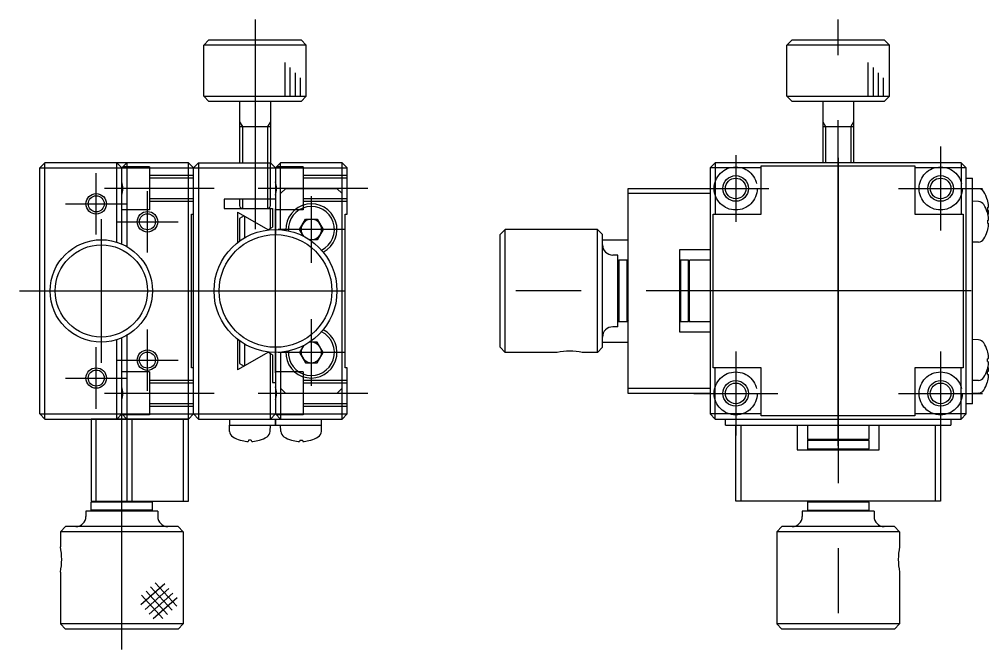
# Model space of a CAD drawing. Extents: x 1 to 231, y 0 to 192.
# Drawn here: x 136.1 to 230.7, y 73.7 to 135.2 of the extents above; entities that cross this region are included whole.
import ezdxf

# ---------------------------------------------------------------- set-up
doc = ezdxf.new("R2010")
doc.units = 0
doc.linetypes.add('CENTER', pattern=[50.8, 31.75, -6.35, 6.35, -6.35])
doc.linetypes.add('DASHED', pattern=[19.05, 12.7, -6.35])
doc.layers.get('0').update_dxf_attribs({"linetype": 'CONTINUOUS'})
doc.layers.add('CENTER', color=1, linetype='CENTER')

msp = doc.modelspace()

# ---------------------------------------------------------------- linework, layer by layer
at = {"color": 7, "linetype": 'CONTINUOUS'}
for p, q in [((154.574, 133.237), (154.074, 132.737)), ((164.074, 132.737), (154.074, 132.737)), ((154.074, 127.737), (154.074, 132.737)), ((154.574, 133.237), (163.574, 133.237)), ((163.574, 133.237), (164.074, 132.737)), ((164.074, 127.737), (164.074, 132.737)), ((211.495, 133.237), (210.995, 132.737)), ((220.995, 132.737), (210.995, 132.737)), ((210.995, 127.737), (210.995, 132.737)), ((211.495, 133.237), (220.495, 133.237)), ((220.495, 133.237), (220.995, 132.737)), ((220.995, 127.737), (220.995, 132.737)), ((154.074, 127.737), (164.074, 127.737)), ((154.574, 127.237), (154.074, 127.737)), ((163.574, 127.237), (164.074, 127.737)), ((210.995, 127.737), (220.995, 127.737)), ((211.495, 127.237), (210.995, 127.737)), ((220.495, 127.237), (220.995, 127.737)), ((163.574, 127.237), (154.574, 127.237)), ((157.574, 127.237), (157.574, 121.237)), ((160.574, 127.237), (160.574, 121.237)), ((220.495, 127.237), (211.495, 127.237)), ((214.495, 127.237), (214.495, 121.237)), ((217.495, 127.237), (217.495, 121.237)), ((157.574, 124.778), (160.574, 124.778)), ((214.495, 124.778), (217.495, 124.778)), ((138.074, 120.737), (138.574, 121.237)), ((138.574, 96.237), (138.574, 121.237)), ((145.574, 121.237), (138.574, 121.237)), ((145.574, 121.237), (146.074, 120.737)), ((145.574, 113.506), (145.574, 121.237)), ((152.574, 121.237), (145.574, 121.237)), ((146.074, 120.737), (146.574, 121.237)), ((146.574, 121.237), (146.574, 113.067)), ((152.574, 121.237), (153.074, 120.737)), ((152.574, 96.237), (152.574, 121.237)), ((153.574, 121.237), (153.074, 120.737)), ((153.574, 121.237), (153.574, 96.237)), ((153.574, 121.237), (160.574, 121.237)), ((160.574, 117.078), (160.574, 121.237)), ((161.074, 120.737), (160.574, 121.237)), ((161.074, 120.737), (161.574, 121.237)), ((161.574, 114.716), (161.574, 121.237)), ((167.574, 121.237), (161.574, 121.237)), ((167.574, 121.237), (168.074, 120.737)), ((167.574, 96.237), (167.574, 121.237)), ((203.495, 120.737), (203.995, 121.237)), ((227.995, 121.237), (203.995, 121.237)), ((203.995, 121.237), (203.995, 116.237)), ((227.995, 121.237), (228.495, 120.737)), ((227.995, 121.237), (227.995, 116.237)), ((138.074, 120.737), (168.074, 120.737)), ((138.074, 96.737), (138.074, 120.737)), ((146.074, 113.319), (146.074, 120.737)), ((153.074, 96.737), (153.074, 120.737)), ((161.074, 120.737), (161.074, 114.292)), ((168.074, 116.237), (168.074, 120.737)), ((203.495, 120.737), (203.495, 96.737)), ((208.495, 120.737), (203.495, 120.737)), ((208.495, 116.237), (208.495, 120.937)), ((208.495, 120.937), (223.495, 120.937)), ((223.495, 120.937), (223.495, 116.237)), ((228.495, 120.737), (223.495, 120.737)), ((228.495, 96.737), (228.495, 120.737)), ((228.495, 119.737), (229.095, 119.737)), ((229.095, 97.737), (229.095, 119.737)), ((161.574, 118.237), (162.074, 118.737)), ((162.074, 118.737), (167.074, 118.737)), ((167.074, 118.737), (167.574, 118.237)), ((195.495, 98.737), (195.495, 118.737)), ((195.495, 118.737), (203.495, 118.737)), ((229.699, 118.716), (229.095, 118.737)), ((156.074, 117.678), (156.074, 116.778)), ((161.074, 117.678), (156.074, 117.678)), ((157.574, 117.678), (157.574, 117.078)), ((203.495, 118.237), (195.495, 118.237)), ((229.699, 117.466), (229.095, 117.487)), ((230.557, 117.655), (230.557, 117.654)), ((156.074, 116.778), (160.774, 116.778)), ((157.374, 116.428), (160.375, 114.696)), ((157.374, 116.428), (157.374, 113.46)), ((160.574, 114.85), (160.574, 116.778)), ((160.774, 116.778), (160.774, 114.965)), ((230.557, 116.875), (230.677, 116.899)), ((230.557, 116.875), (230.557, 116.598)), ((230.557, 116.598), (230.677, 116.574)), ((230.557, 116.405), (230.557, 116.404)), ((152.874, 116.237), (153.074, 116.237)), ((152.874, 101.237), (152.874, 116.237)), ((158.007, 116.063), (157.574, 115.813)), ((157.574, 115.813), (157.574, 113.61)), ((158.074, 113.933), (158.074, 116.024)), ((163.42, 114.737), (163.997, 115.737)), ((163.997, 115.737), (165.152, 115.737)), ((165.152, 115.737), (165.729, 114.737)), ((167.874, 101.237), (167.874, 116.237)), ((167.874, 116.237), (168.074, 116.237)), ((203.795, 101.237), (203.795, 116.237)), ((203.795, 116.237), (208.495, 116.237)), ((223.495, 116.237), (228.195, 116.237)), ((228.195, 116.237), (228.195, 101.237)), ((230.557, 115.625), (230.677, 115.649)), ((230.557, 115.625), (230.557, 115.348)), ((160.341, 114.715), (160.774, 114.965)), ((163.797, 114.084), (163.42, 114.737)), ((165.729, 114.737), (165.152, 113.737)), ((182.995, 114.237), (183.495, 114.737)), ((183.495, 102.737), (183.495, 114.737)), ((192.495, 114.737), (183.495, 114.737)), ((192.495, 102.737), (192.495, 114.737)), ((192.995, 114.237), (192.495, 114.737)), ((230.557, 115.348), (230.677, 115.324)), ((230.557, 114.57), (230.557, 114.568)), ((165.152, 113.737), (164.391, 113.737)), ((182.995, 103.237), (182.995, 114.237)), ((192.995, 103.237), (192.995, 114.237)), ((192.995, 113.737), (195.495, 113.737)), ((203.495, 112.737), (200.495, 112.737)), ((200.495, 112.737), (200.495, 104.737)), ((229.699, 113.508), (229.095, 113.487)), ((194.495, 112.237), (193.995, 112.237)), ((194.495, 105.237), (194.495, 112.237)), ((194.495, 111.637), (194.595, 111.737)), ((194.595, 111.737), (194.595, 105.737)), ((195.395, 111.737), (194.595, 111.737)), ((195.395, 105.737), (195.395, 111.737)), ((195.495, 111.637), (195.395, 111.737)), ((200.495, 111.637), (200.595, 111.737)), ((200.595, 111.737), (200.595, 105.737)), ((201.395, 111.737), (200.595, 111.737)), ((201.395, 105.737), (201.395, 111.737)), ((201.495, 111.637), (201.395, 111.737)), ((201.495, 105.737), (201.495, 111.737)), ((203.495, 111.737), (201.495, 111.737)), ((194.495, 105.237), (193.995, 105.237)), ((194.495, 105.837), (194.595, 105.737)), ((195.395, 105.737), (194.595, 105.737)), ((195.495, 105.837), (195.395, 105.737)), ((200.495, 105.837), (200.595, 105.737)), ((201.395, 105.737), (200.595, 105.737)), ((201.495, 105.837), (201.395, 105.737)), ((203.495, 105.737), (201.495, 105.737)), ((146.074, 96.737), (146.074, 104.154)), ((146.574, 104.407), (146.574, 96.237)), ((200.495, 104.737), (203.495, 104.737)), ((145.574, 96.237), (145.574, 103.967)), ((157.374, 104.013), (157.374, 101.045)), ((157.574, 103.863), (157.574, 101.66)), ((158.074, 101.449), (158.074, 103.541)), ((161.074, 103.181), (161.074, 96.737)), ((163.797, 103.39), (163.42, 102.737)), ((165.152, 103.737), (164.391, 103.737)), ((165.729, 102.737), (165.152, 103.737)), ((182.995, 103.237), (183.495, 102.737)), ((192.995, 103.237), (192.495, 102.737)), ((192.995, 103.737), (195.495, 103.737)), ((229.699, 103.966), (229.095, 103.987)), ((160.375, 102.778), (157.374, 101.045)), ((160.774, 102.508), (160.341, 102.758)), ((160.574, 96.237), (160.574, 102.623)), ((160.774, 102.508), (160.774, 99.795)), ((161.574, 102.758), (161.574, 96.237)), ((163.42, 102.737), (163.997, 101.737)), ((165.152, 101.737), (165.729, 102.737)), ((188.565, 102.737), (183.495, 102.737)), ((192.495, 102.737), (191.024, 102.737)), ((230.557, 102.904), (230.557, 102.905)), ((153.074, 101.237), (152.874, 101.237)), ((157.574, 101.66), (158.007, 101.41)), ((163.997, 101.737), (165.152, 101.737)), ((168.074, 101.237), (167.874, 101.237)), ((168.074, 96.737), (168.074, 101.237)), ((208.495, 101.237), (203.795, 101.237)), ((203.995, 96.237), (203.995, 101.237)), ((208.495, 96.537), (208.495, 101.237)), ((228.195, 101.237), (223.495, 101.237)), ((223.495, 101.237), (223.495, 96.537)), ((227.995, 96.237), (227.995, 101.237)), ((230.557, 102.125), (230.677, 102.149)), ((230.557, 101.848), (230.557, 102.125)), ((230.557, 101.848), (230.677, 101.824)), ((230.557, 101.068), (230.557, 101.07)), ((230.557, 100.875), (230.677, 100.899)), ((230.557, 100.598), (230.557, 100.875)), ((230.557, 100.598), (230.677, 100.574)), ((160.774, 99.795), (161.074, 99.795)), ((161.074, 99.795), (161.074, 96.737)), ((229.699, 100.008), (229.095, 99.987)), ((230.557, 99.818), (230.557, 99.82)), ((162.074, 98.737), (161.574, 99.237)), ((167.074, 98.737), (162.074, 98.737)), ((167.574, 99.237), (167.074, 98.737)), ((195.495, 99.237), (203.495, 99.237)), ((203.495, 98.737), (195.495, 98.737)), ((229.699, 98.758), (229.095, 98.737)), ((229.095, 97.737), (228.495, 97.737)), ((138.074, 96.737), (168.074, 96.737)), ((138.574, 96.237), (138.074, 96.737)), ((146.074, 96.737), (145.574, 96.237)), ((146.574, 96.237), (146.074, 96.737)), ((153.074, 96.737), (152.574, 96.237)), ((153.074, 96.737), (153.574, 96.237)), ((160.574, 96.237), (161.074, 96.737)), ((161.574, 96.237), (161.074, 96.737)), ((168.074, 96.737), (167.574, 96.237)), ((203.995, 96.237), (203.495, 96.737)), ((208.495, 96.737), (203.495, 96.737)), ((223.495, 96.537), (208.495, 96.537)), ((228.495, 96.737), (223.495, 96.737)), ((228.495, 96.737), (227.995, 96.237)), ((138.574, 96.237), (145.574, 96.237)), ((143.074, 96.237), (143.074, 88.237)), ((152.574, 96.237), (143.074, 96.237)), ((143.574, 88.237), (143.574, 96.237)), ((145.574, 96.237), (152.574, 96.237)), ((146.574, 96.237), (146.574, 88.237)), ((147.074, 88.237), (147.074, 96.237)), ((152.074, 96.237), (152.074, 88.237)), ((152.574, 88.237), (152.574, 96.237)), ((153.574, 96.237), (167.574, 96.237)), ((156.574, 96.237), (156.574, 95.637)), ((156.574, 95.637), (165.574, 95.637)), ((156.595, 95.033), (156.574, 95.637)), ((160.553, 95.033), (160.574, 95.637)), ((161.074, 96.237), (161.074, 95.637)), ((161.074, 95.637), (161.074, 96.237)), ((161.595, 95.033), (161.574, 95.637)), ((165.553, 95.033), (165.574, 95.637)), ((165.574, 95.637), (165.574, 96.237)), ((203.995, 96.237), (227.995, 96.237)), ((204.995, 95.637), (204.995, 96.237)), ((204.995, 95.637), (226.995, 95.637)), ((205.995, 88.237), (205.995, 95.637)), ((206.495, 95.637), (206.495, 88.237)), ((211.995, 95.637), (211.995, 93.237)), ((212.995, 95.637), (212.995, 94.237)), ((218.995, 95.637), (218.995, 94.237)), ((219.995, 93.237), (219.995, 95.637)), ((225.495, 88.237), (225.495, 95.637)), ((225.995, 95.637), (225.995, 88.237)), ((226.995, 96.237), (226.995, 95.637)), ((157.657, 94.174), (157.656, 94.174)), ((158.436, 94.174), (158.412, 94.054)), ((158.713, 94.174), (158.436, 94.174)), ((158.713, 94.174), (158.737, 94.054)), ((159.493, 94.174), (159.492, 94.174)), ((162.656, 94.174), (162.657, 94.174)), ((163.436, 94.174), (163.412, 94.054)), ((163.436, 94.174), (163.713, 94.174)), ((163.713, 94.174), (163.737, 94.054)), ((164.492, 94.174), (164.493, 94.174)), ((218.995, 94.237), (212.995, 94.237)), ((213.095, 94.237), (212.995, 94.137)), ((218.995, 94.137), (212.995, 94.137)), ((212.995, 94.137), (212.995, 93.337)), ((218.895, 94.237), (218.995, 94.137)), ((218.995, 94.137), (218.995, 93.337)), ((211.995, 93.237), (219.995, 93.237)), ((212.995, 93.337), (218.995, 93.337)), ((213.095, 93.237), (212.995, 93.337)), ((218.895, 93.237), (218.995, 93.337)), ((143.174, 88.237), (143.074, 88.137)), ((143.074, 88.237), (152.574, 88.237)), ((149.074, 88.137), (143.074, 88.137)), ((143.074, 87.337), (143.074, 88.137)), ((148.974, 88.237), (149.074, 88.137)), ((149.074, 87.337), (149.074, 88.137)), ((225.995, 88.237), (205.995, 88.237)), ((213.095, 88.237), (212.995, 88.137)), ((218.995, 88.137), (212.995, 88.137)), ((212.995, 88.137), (212.995, 87.337)), ((218.895, 88.237), (218.995, 88.137)), ((218.995, 88.137), (218.995, 87.337)), ((149.574, 87.237), (142.574, 87.237)), ((142.574, 87.237), (142.574, 86.737)), ((149.074, 87.337), (143.074, 87.337)), ((143.174, 87.237), (143.074, 87.337)), ((148.974, 87.237), (149.074, 87.337)), ((149.574, 87.237), (149.574, 86.737)), ((219.495, 87.237), (212.495, 87.237)), ((212.495, 87.237), (212.495, 86.737)), ((212.995, 87.337), (218.995, 87.337)), ((213.095, 87.237), (212.995, 87.337)), ((218.895, 87.237), (218.995, 87.337)), ((219.495, 87.237), (219.495, 86.737)), ((140.574, 85.737), (140.074, 85.237)), ((152.074, 85.237), (140.074, 85.237)), ((140.074, 85.237), (140.074, 83.766)), ((151.574, 85.737), (140.574, 85.737)), ((151.574, 85.737), (152.074, 85.237)), ((152.074, 85.237), (152.074, 76.237)), ((210.495, 85.737), (209.995, 85.237)), ((221.995, 85.237), (209.995, 85.237)), ((209.995, 85.237), (209.995, 76.237)), ((221.495, 85.737), (210.495, 85.737)), ((221.495, 85.737), (221.995, 85.237)), ((221.995, 85.237), (221.995, 83.766)), ((140.074, 81.307), (140.074, 76.237)), ((221.995, 81.307), (221.995, 76.237)), ((152.074, 76.237), (140.074, 76.237)), ((140.574, 75.737), (140.074, 76.237)), ((151.574, 75.737), (140.574, 75.737)), ((151.574, 75.737), (152.074, 76.237)), ((221.995, 76.237), (209.995, 76.237)), ((210.495, 75.737), (209.995, 76.237)), ((221.495, 75.737), (210.495, 75.737)), ((221.495, 75.737), (221.995, 76.237))]:
    msp.add_line(p, q, dxfattribs=at)
at = {"color": 3, "linetype": 'CONTINUOUS'}
for p, q in [((162.015, 127.74), (162.015, 131.028)), ((218.935, 127.74), (218.935, 131.028)), ((162.515, 127.74), (162.515, 130.528)), ((163.015, 127.74), (163.015, 130.028)), ((219.435, 127.74), (219.435, 130.528)), ((219.935, 127.74), (219.935, 130.028)), ((163.515, 127.74), (163.515, 129.528)), ((220.435, 127.74), (220.435, 129.528)), ((157.574, 125.247), (157.845, 124.778)), ((160.574, 125.247), (160.304, 124.778)), ((214.495, 125.247), (214.765, 124.778)), ((217.495, 125.247), (217.224, 124.778)), ((157.845, 124.778), (157.845, 121.237)), ((160.304, 124.778), (160.304, 121.237)), ((214.765, 124.778), (214.765, 121.237)), ((217.224, 124.778), (217.224, 121.237)), ((160.304, 121.237), (160.304, 116.778)), ((157.845, 117.678), (157.845, 116.778)), ((157.874, 116.778), (160.274, 116.778)), ((150.27, 80.148), (147.942, 78.092)), ((150.667, 79.699), (148.339, 77.642)), ((148.884, 79.855), (150.978, 77.572)), ((149.326, 80.261), (151.428, 77.969)), ((148, 79.044), (150.079, 76.778)), ((148.442, 79.45), (150.529, 77.175)), ((151.064, 79.249), (148.736, 77.193)), ((151.462, 78.799), (149.133, 76.743))]:
    msp.add_line(p, q, dxfattribs=at)
at = {"color": 3, "linetype": 'DASHED'}
for p, q in [((148.774, 120.837), (146.174, 120.837)), ((148.774, 120.837), (148.774, 116.637)), ((163.774, 120.837), (161.174, 120.837)), ((163.774, 120.837), (163.774, 116.637)), ((153.074, 119.987), (148.774, 119.987)), ((153.074, 119.743), (148.774, 119.743)), ((168.074, 119.987), (163.774, 119.987)), ((168.074, 119.743), (163.774, 119.743)), ((153.074, 117.73), (148.774, 117.73)), ((148.774, 117.487), (153.074, 117.487)), ((168.074, 117.73), (163.774, 117.73)), ((163.774, 117.487), (168.074, 117.487)), ((148.774, 116.637), (146.074, 116.637)), ((163.774, 116.637), (161.074, 116.637)), ((148.774, 100.837), (146.074, 100.837)), ((148.774, 100.837), (148.774, 96.637)), ((163.774, 100.837), (161.074, 100.837)), ((163.774, 100.837), (163.774, 96.637)), ((153.074, 99.987), (148.774, 99.987)), ((153.074, 99.743), (148.774, 99.743)), ((168.074, 99.987), (163.774, 99.987)), ((168.074, 99.743), (163.774, 99.743)), ((153.074, 97.73), (148.774, 97.73)), ((148.774, 97.487), (153.074, 97.487)), ((168.074, 97.73), (163.774, 97.73)), ((163.774, 97.487), (168.074, 97.487)), ((148.774, 96.637), (146.174, 96.637)), ((163.774, 96.637), (161.174, 96.637))]:
    msp.add_line(p, q, dxfattribs=at)
for centre in [(205.995, 118.737), (225.995, 118.737), (205.995, 98.737), (225.995, 98.737)]:
    msp.add_circle(centre, 2.1, dxfattribs=at)
at = {"color": 3, "linetype": 'CONTINUOUS'}
for centre, radius in [((205.995, 118.737), 1.25), ((225.995, 118.737), 1.25), ((143.574, 117.237), 1), ((148.574, 115.487), 1), ((148.574, 101.987), 1), ((143.574, 100.237), 1), ((205.995, 98.737), 1.25), ((225.995, 98.737), 1.25)]:
    msp.add_circle(centre, radius, dxfattribs=at)
at = {"color": 7, "linetype": 'CONTINUOUS'}
for centre, radius in [((205.995, 118.737), 1.006), ((225.995, 118.737), 1.006), ((143.574, 117.237), 0.783), ((148.574, 115.487), 0.783), ((161.074, 108.737), 6), ((144.074, 108.737), 5), ((161.074, 108.737), 5.5), ((144.074, 108.737), 4.5), ((148.574, 101.987), 0.783), ((143.574, 100.237), 0.783), ((205.995, 98.737), 1.006), ((225.995, 98.737), 1.006)]:
    msp.add_circle(centre, radius, dxfattribs=at)
for centre, radius, start, end in [((144.074, 118.737), 2.1, 342.24721, 17.75279), ((159.074, 118.737), 2.1, 342.24721, 17.75279), ((229.676, 118.076), 0.64, 31.54462, 88), ((227.495, 116.737), 3.2, 17.01118, 31.54462), ((229.676, 116.826), 0.64, 31.54462, 88), ((230.497, 117.655), 0.06, 0, 17.01118), ((227.486, 116.741), 3.204, 5.10364, 16.55623), ((157.874, 117.078), 0.3, 180, 270), ((160.274, 117.078), 0.3, 270, 360), ((164.574, 114.737), 2.5, 297.55796, 181.92917), ((164.574, 114.737), 2.25, 296.11145, 183.37567), ((227.495, 115.487), 3.2, 17.01118, 31.54462), ((230.497, 116.405), 0.06, 0, 17.01118), ((227.486, 115.491), 3.204, 5.10364, 16.55623), ((227.826, 116.684), 2.861, 348.4626, 355.26089), ((229.283, 116.901), 1.4, 4.10784, 5.1029), ((230.677, 116.901), 0.00148, 289.66688, 313.33711), ((230.677, 116.573), 0.00149, 46.58172, 70.38167), ((229.298, 116.571), 1.385, 354.89687, 355.3919), ((230.673, 116.904), 0.00652, 327.5517, 336.4044), ((230.676, 116.902), 0.00311, 313.32271, 327.7343), ((230.676, 116.572), 0.00314, 32.16967, 46.63067), ((230.673, 116.57), 0.00663, 23.50228, 32.32022), ((229.287, 116.572), 1.396, 355.38973, 355.88661), ((229.386, 116.909), 1.297, 3.5748, 4.1087), ((230.659, 116.909), 0.0216, 341.98924, 346.02482), ((230.667, 116.906), 0.0125, 336.27823, 342.05167), ((230.667, 116.567), 0.0126, 17.81345, 23.59086), ((230.659, 116.564), 0.0218, 13.82582, 17.87013), ((229.369, 116.566), 1.314, 355.88435, 356.40943), ((229.552, 116.919), 1.13, 2.98166, 3.57741), ((230.608, 116.919), 0.0731, 351.24585, 353.09224), ((230.63, 116.915), 0.0515, 348.95309, 351.25789), ((230.646, 116.912), 0.0345, 345.99053, 348.97289), ((230.646, 116.561), 0.0349, 10.87521, 13.85841), ((230.629, 116.558), 0.0521, 8.58717, 10.89234), ((230.607, 116.555), 0.0743, 6.76001, 8.5945), ((229.528, 116.556), 1.155, 356.40671, 356.99002), ((229.636, 116.924), 1.047, 2.66413, 2.97573), ((229.686, 116.926), 0.997, 2.34567, 2.66442), ((229.748, 116.928), 0.934, 2.0162, 2.34601), ((230.497, 116.929), 0.185, 355.76293, 356.74174), ((230.542, 116.926), 0.14, 354.57747, 355.76815), ((230.58, 116.922), 0.101, 353.09054, 354.58571), ((230.575, 116.551), 0.106, 5.34003, 6.77023), ((230.537, 116.547), 0.145, 4.19438, 5.34722), ((230.493, 116.544), 0.189, 3.24124, 4.19906), ((229.758, 116.545), 0.924, 357.64193, 357.97695), ((229.68, 116.548), 1.002, 356.99389, 357.63854), ((229.821, 116.931), 0.861, 1.67107, 2.0166), ((229.903, 116.933), 0.78, 1.30459, 1.67156), ((229.991, 116.935), 0.691, 0.90961, 1.30521), ((230.083, 116.937), 0.599, 0.47684, 0.91042), ((230.173, 116.938), 0.509, 359.99439, 0.47722), ((230.227, 116.938), 0.455, 359.47333, 359.99411), ((230.281, 116.937), 0.401, 358.90591, 359.47436), ((230.337, 116.936), 0.345, 358.27576, 358.90724), ((230.393, 116.934), 0.289, 357.56254, 358.27753), ((230.447, 116.932), 0.235, 356.73824, 357.56499), ((230.445, 116.541), 0.237, 2.42775, 3.24443), ((230.394, 116.539), 0.288, 1.71764, 2.43), ((230.341, 116.538), 0.341, 1.08514, 1.71929), ((230.29, 116.537), 0.392, 0.51129, 1.08639), ((230.238, 116.536), 0.444, 359.98228, 0.51144), ((230.154, 116.536), 0.528, 359.51064, 359.98244), ((230.066, 116.537), 0.616, 359.08456, 359.5116), ((229.98, 116.538), 0.702, 358.69206, 359.08529), ((229.898, 116.54), 0.784, 358.32488, 358.69262), ((229.823, 116.542), 0.859, 357.97657, 358.32534), ((164.574, 114.737), 1, 257.23615, 222.25098), ((229.283, 115.651), 1.4, 4.10784, 5.1029), ((230.677, 115.651), 0.00148, 289.66688, 313.33711), ((230.673, 115.654), 0.00652, 327.5517, 336.4044), ((230.676, 115.652), 0.00311, 313.32271, 327.7343), ((229.386, 115.659), 1.297, 3.5748, 4.1087), ((230.659, 115.659), 0.0216, 341.98924, 346.02482), ((230.667, 115.656), 0.0125, 336.27823, 342.05167), ((229.552, 115.669), 1.13, 2.98166, 3.57741), ((230.608, 115.669), 0.0731, 351.24585, 353.09224), ((230.63, 115.665), 0.0515, 348.95309, 351.25789), ((230.646, 115.662), 0.0345, 345.99053, 348.97289), ((229.636, 115.674), 1.047, 2.66413, 2.97573), ((229.686, 115.676), 0.997, 2.34567, 2.66442), ((229.748, 115.678), 0.934, 2.0162, 2.34601), ((230.497, 115.679), 0.185, 355.76293, 356.74174), ((230.542, 115.676), 0.14, 354.57747, 355.76815), ((230.58, 115.672), 0.101, 353.09054, 354.58571), ((229.821, 115.681), 0.861, 1.67107, 2.0166), ((229.903, 115.683), 0.78, 1.30459, 1.67156), ((229.991, 115.685), 0.691, 0.90961, 1.30521), ((230.083, 115.687), 0.599, 0.47684, 0.91042), ((230.173, 115.688), 0.509, 359.99439, 0.47722), ((230.227, 115.688), 0.455, 359.47333, 359.99411), ((230.281, 115.687), 0.401, 358.90591, 359.47436), ((230.337, 115.686), 0.345, 358.27576, 358.90724), ((230.393, 115.684), 0.289, 357.56254, 358.27753), ((230.447, 115.682), 0.235, 356.73824, 357.56499), ((227.495, 115.487), 3.2, 328.45538, 342.98882), ((230.497, 114.568), 0.06, 342.98882, 0), ((227.486, 115.483), 3.204, 343.44375, 354.89639), ((230.677, 115.323), 0.00149, 46.58172, 70.38167), ((229.298, 115.321), 1.385, 354.89687, 355.3919), ((230.676, 115.322), 0.00314, 32.16967, 46.63067), ((230.673, 115.32), 0.00663, 23.50228, 32.32022), ((229.287, 115.322), 1.396, 355.38973, 355.88661), ((230.667, 115.317), 0.0126, 17.81345, 23.59086), ((230.659, 115.314), 0.0218, 13.82582, 17.87013), ((229.369, 115.316), 1.314, 355.88435, 356.40943), ((230.646, 115.311), 0.0349, 10.87521, 13.85841), ((230.629, 115.308), 0.0521, 8.58717, 10.89234), ((230.607, 115.305), 0.0743, 6.76001, 8.5945), ((229.528, 115.306), 1.155, 356.40671, 356.99002), ((230.575, 115.301), 0.106, 5.34003, 6.77023), ((230.537, 115.297), 0.145, 4.19438, 5.34722), ((230.493, 115.294), 0.189, 3.24124, 4.19906), ((229.758, 115.295), 0.924, 357.64193, 357.97695), ((229.68, 115.298), 1.002, 356.99389, 357.63854), ((230.445, 115.291), 0.237, 2.42775, 3.24443), ((230.394, 115.289), 0.288, 1.71764, 2.43), ((230.341, 115.288), 0.341, 1.08514, 1.71929), ((230.29, 115.287), 0.392, 0.51129, 1.08639), ((230.238, 115.286), 0.444, 359.98228, 0.51144), ((230.154, 115.286), 0.528, 359.51064, 359.98244), ((230.066, 115.287), 0.616, 359.08456, 359.5116), ((229.98, 115.288), 0.702, 358.69206, 359.08529), ((229.898, 115.29), 0.784, 358.32488, 358.69262), ((229.823, 115.292), 0.859, 357.97657, 358.32534), ((229.676, 114.147), 0.64, 272, 328.45538), ((193.995, 113.237), 1, 180, 270), ((193.995, 104.237), 1, 90, 180), ((164.574, 102.737), 2.5, 178.07083, 62.44204), ((164.574, 102.737), 2.25, 176.62433, 63.88855), ((164.574, 102.737), 1, 137.74902, 102.76385), ((229.676, 103.326), 0.64, 31.54462, 88), ((227.495, 101.987), 3.2, 17.01118, 31.54462), ((189.795, 96.864), 6, 78.17538, 101.82462), ((230.497, 102.905), 0.06, 0, 17.01118), ((227.486, 101.991), 3.204, 5.10361, 16.55625), ((229.298, 102.153), 1.385, 4.6081, 5.10313), ((229.287, 102.152), 1.396, 4.11339, 4.61027), ((229.369, 102.158), 1.314, 3.59057, 4.11565), ((229.528, 102.168), 1.155, 3.00998, 3.59329), ((229.68, 102.176), 1.002, 2.36146, 3.00611), ((229.758, 102.179), 0.924, 2.02305, 2.35807), ((229.823, 102.181), 0.859, 1.67466, 2.02343), ((229.898, 102.183), 0.784, 1.30738, 1.67512), ((229.98, 102.185), 0.702, 0.91471, 1.30794), ((230.066, 102.187), 0.616, 0.4884, 0.91544), ((230.154, 102.187), 0.528, 0.01756, 0.48936), ((230.238, 102.187), 0.444, 359.48856, 0.01772), ((230.29, 102.187), 0.392, 358.91361, 359.48871), ((230.341, 102.186), 0.341, 358.28071, 358.91486), ((227.486, 101.983), 3.204, 343.44377, 354.89636), ((227.826, 100.79), 2.861, 4.73911, 11.5374), ((230.677, 102.151), 0.00149, 289.61833, 313.41828), ((230.677, 101.823), 0.00148, 46.66289, 70.33312), ((229.283, 101.822), 1.4, 354.8971, 355.89216), ((230.673, 102.154), 0.00663, 327.67978, 336.49772), ((230.676, 102.152), 0.00314, 313.36933, 327.83033), ((230.676, 101.822), 0.00311, 32.2657, 46.67729), ((230.673, 101.82), 0.00652, 23.5956, 32.4483), ((230.659, 102.159), 0.0218, 342.12987, 346.17418), ((230.667, 102.156), 0.0126, 336.40914, 342.18655), ((230.667, 101.817), 0.0125, 17.94833, 23.72177), ((230.659, 101.814), 0.0216, 13.97518, 18.01076), ((229.386, 101.815), 1.297, 355.8913, 356.4252), ((230.607, 102.169), 0.0743, 351.4055, 353.23999), ((230.629, 102.165), 0.0521, 349.10766, 351.41283), ((230.646, 102.162), 0.0349, 346.14159, 349.12479), ((230.646, 101.811), 0.0345, 11.02711, 14.00947), ((230.63, 101.808), 0.0515, 8.74211, 11.04691), ((230.608, 101.805), 0.0731, 6.90776, 8.75415), ((229.552, 101.804), 1.13, 356.42259, 357.01834), ((230.493, 102.179), 0.189, 355.80094, 356.75876), ((230.537, 102.176), 0.145, 354.65278, 355.80562), ((230.575, 102.173), 0.106, 353.22977, 354.65997), ((230.58, 101.801), 0.101, 5.41429, 6.90946), ((230.542, 101.798), 0.14, 4.23185, 5.42253), ((230.497, 101.794), 0.185, 3.25826, 4.23707), ((229.748, 101.795), 0.934, 357.65399, 357.9838), ((229.686, 101.798), 0.997, 357.33558, 357.65433), ((229.636, 101.8), 1.047, 357.02427, 357.33587), ((230.394, 102.184), 0.288, 357.57, 358.28236), ((230.445, 102.182), 0.237, 356.75557, 357.57225), ((230.447, 101.792), 0.235, 2.43501, 3.26176), ((230.393, 101.789), 0.289, 1.72247, 2.43746), ((230.337, 101.788), 0.345, 1.09276, 1.72424), ((230.281, 101.786), 0.401, 0.52564, 1.09409), ((230.227, 101.786), 0.455, 0.00589, 0.52667), ((230.173, 101.786), 0.509, 359.52278, 0.00561), ((230.083, 101.787), 0.599, 359.08958, 359.52316), ((229.991, 101.788), 0.691, 358.69479, 359.09039), ((229.903, 101.79), 0.78, 358.32844, 358.69541), ((229.821, 101.793), 0.861, 357.9834, 358.32893), ((229.676, 100.647), 0.64, 272, 328.45538), ((227.495, 101.987), 3.2, 328.45538, 342.98882), ((230.497, 101.068), 0.06, 342.98882, 0), ((227.486, 100.733), 3.204, 343.44377, 354.89636), ((229.298, 100.903), 1.385, 4.6081, 5.10313), ((230.677, 100.901), 0.00149, 289.61833, 313.41828), ((230.677, 100.573), 0.00148, 46.66289, 70.33312), ((229.283, 100.572), 1.4, 354.8971, 355.89216), ((229.287, 100.902), 1.396, 4.11339, 4.61027), ((230.673, 100.904), 0.00663, 327.67978, 336.49772), ((230.676, 100.902), 0.00314, 313.36933, 327.83033), ((230.676, 100.572), 0.00311, 32.2657, 46.67729), ((230.673, 100.57), 0.00652, 23.5956, 32.4483), ((229.369, 100.908), 1.314, 3.59057, 4.11565), ((230.659, 100.909), 0.0218, 342.12987, 346.17418), ((230.667, 100.906), 0.0126, 336.40914, 342.18655), ((230.667, 100.567), 0.0125, 17.94833, 23.72177), ((230.659, 100.564), 0.0216, 13.97518, 18.01076), ((229.386, 100.565), 1.297, 355.8913, 356.4252), ((229.528, 100.918), 1.155, 3.00998, 3.59329), ((230.607, 100.919), 0.0743, 351.4055, 353.23999), ((230.629, 100.915), 0.0521, 349.10766, 351.41283), ((230.646, 100.912), 0.0349, 346.14159, 349.12479), ((230.646, 100.561), 0.0345, 11.02711, 14.00947), ((230.63, 100.558), 0.0515, 8.74211, 11.04691), ((230.608, 100.555), 0.0731, 6.90776, 8.75415), ((229.552, 100.554), 1.13, 356.42259, 357.01834), ((229.68, 100.926), 1.002, 2.36146, 3.00611), ((229.758, 100.929), 0.924, 2.02305, 2.35807), ((230.493, 100.929), 0.189, 355.80094, 356.75876), ((230.537, 100.926), 0.145, 354.65278, 355.80562), ((230.575, 100.923), 0.106, 353.22977, 354.65997), ((230.58, 100.551), 0.101, 5.41429, 6.90946), ((230.542, 100.548), 0.14, 4.23185, 5.42253), ((230.497, 100.544), 0.185, 3.25826, 4.23707), ((229.748, 100.545), 0.934, 357.65399, 357.9838), ((229.686, 100.548), 0.997, 357.33558, 357.65433), ((229.636, 100.55), 1.047, 357.02427, 357.33587), ((229.823, 100.931), 0.859, 1.67466, 2.02343), ((229.898, 100.933), 0.784, 1.30738, 1.67512), ((229.98, 100.935), 0.702, 0.91471, 1.30794), ((230.066, 100.937), 0.616, 0.4884, 0.91544), ((230.154, 100.937), 0.528, 0.01756, 0.48936), ((230.238, 100.937), 0.444, 359.48856, 0.01772), ((230.29, 100.937), 0.392, 358.91361, 359.48871), ((230.341, 100.936), 0.341, 358.28071, 358.91486), ((230.394, 100.934), 0.288, 357.57, 358.28236), ((230.445, 100.932), 0.237, 356.75557, 357.57225), ((230.447, 100.542), 0.235, 2.43501, 3.26176), ((230.393, 100.539), 0.289, 1.72247, 2.43746), ((230.337, 100.538), 0.345, 1.09276, 1.72424), ((230.281, 100.536), 0.401, 0.52564, 1.09409), ((230.227, 100.536), 0.455, 0.00589, 0.52667), ((230.173, 100.536), 0.509, 359.52278, 0.00561), ((230.083, 100.537), 0.599, 359.08958, 359.52316), ((229.991, 100.538), 0.691, 358.69479, 359.09039), ((229.903, 100.54), 0.78, 358.32844, 358.69541), ((229.821, 100.543), 0.861, 357.9834, 358.32893), ((144.074, 98.737), 2.1, 342.24721, 17.75279), ((159.074, 98.737), 2.1, 342.24721, 17.75279), ((227.495, 100.737), 3.2, 328.45538, 342.98882), ((230.497, 99.818), 0.06, 342.98882, 0), ((229.676, 99.397), 0.64, 272, 328.45538), ((157.235, 95.055), 0.64, 182, 238.45538), ((159.914, 95.055), 0.64, 301.54462, 358), ((162.235, 95.055), 0.64, 182, 238.45538), ((164.914, 95.055), 0.64, 301.54462, 358), ((158.574, 97.237), 3.2, 238.45538, 252.98882), ((157.656, 94.234), 0.06, 252.98882, 270), ((158.57, 97.245), 3.204, 253.44375, 264.89639), ((158.408, 95.433), 1.385, 264.89687, 265.3919), ((158.409, 95.445), 1.396, 265.38973, 265.88661), ((158.403, 95.362), 1.314, 265.88435, 266.40943), ((158.394, 95.204), 1.155, 266.40671, 266.99002), ((158.385, 95.051), 1.002, 266.99389, 267.63854), ((158.382, 94.974), 0.924, 267.64193, 267.97695), ((158.38, 94.908), 0.859, 267.97657, 268.32534), ((158.378, 94.833), 0.784, 268.32488, 268.69262), ((158.376, 94.752), 0.702, 268.69206, 269.08529), ((158.375, 94.665), 0.616, 269.08456, 269.5116), ((158.374, 94.577), 0.528, 269.51064, 269.98244), ((158.374, 94.493), 0.444, 269.98228, 270.51144), ((158.374, 94.442), 0.392, 270.51129, 271.08639), ((158.375, 94.39), 0.341, 271.08514, 271.71929), ((158.377, 94.338), 0.288, 271.71764, 272.43), ((158.379, 94.286), 0.237, 272.42775, 273.24443), ((158.382, 94.238), 0.189, 273.24124, 274.19906), ((158.385, 94.194), 0.145, 274.19438, 275.34722), ((158.389, 94.156), 0.106, 275.34003, 276.77023), ((158.392, 94.124), 0.0743, 276.76001, 278.5945), ((158.396, 94.102), 0.0521, 278.58717, 280.89234), ((158.399, 94.085), 0.0349, 280.87521, 283.85841), ((158.402, 94.073), 0.0218, 283.82582, 287.87013), ((158.405, 94.064), 0.0126, 287.81345, 293.59086), ((158.407, 94.059), 0.00663, 293.50228, 302.32022), ((158.41, 94.054), 0.00149, 316.58172, 340.38167), ((158.409, 94.056), 0.00314, 302.16967, 316.63067), ((158.738, 94.054), 0.00148, 199.66688, 223.33711), ((158.74, 94.056), 0.00311, 223.32271, 237.7343), ((158.741, 94.058), 0.00652, 237.5517, 246.4044), ((158.744, 94.064), 0.0125, 246.27823, 252.05167), ((158.747, 94.073), 0.0216, 251.98924, 256.02482), ((158.75, 94.085), 0.0345, 255.99053, 258.97289), ((158.753, 94.102), 0.0515, 258.95309, 261.25789), ((158.756, 94.123), 0.0731, 261.24585, 263.09224), ((158.76, 94.151), 0.101, 263.09054, 264.58571), ((158.763, 94.19), 0.14, 264.57747, 265.76815), ((158.767, 94.235), 0.185, 265.76293, 266.74174), ((158.77, 94.285), 0.235, 266.73824, 267.56499), ((158.772, 94.339), 0.289, 267.56254, 268.27753), ((158.774, 94.395), 0.345, 268.27576, 268.90724), ((158.775, 94.451), 0.401, 268.90591, 269.47436), ((158.775, 94.504), 0.455, 269.47333, 269.99411), ((158.775, 94.559), 0.509, 269.99439, 270.47722), ((158.774, 94.649), 0.599, 270.47684, 270.91042), ((158.773, 94.741), 0.691, 270.90961, 271.30521), ((158.771, 94.829), 0.78, 271.30459, 271.67156), ((158.769, 94.911), 0.861, 271.67107, 272.0166), ((158.766, 94.984), 0.934, 272.0162, 272.34601), ((158.763, 95.046), 0.997, 272.34567, 272.66442), ((158.761, 95.096), 1.047, 272.66413, 272.97573), ((158.757, 95.179), 1.13, 272.98166, 273.57741), ((158.746, 95.345), 1.297, 273.5748, 274.1087), ((158.739, 95.448), 1.4, 274.10784, 275.1029), ((158.578, 97.245), 3.204, 275.10361, 286.55625), ((159.493, 94.234), 0.06, 270, 287.01118), ((158.574, 97.237), 3.2, 287.01118, 301.54462), ((163.574, 97.237), 3.2, 238.45538, 252.98882), ((162.656, 94.234), 0.06, 252.98882, 270), ((163.57, 97.245), 3.204, 253.44375, 264.89639), ((163.41, 95.448), 1.4, 264.8971, 265.89216), ((163.402, 95.345), 1.297, 265.8913, 266.4252), ((163.392, 95.179), 1.13, 266.42259, 267.01834), ((163.388, 95.096), 1.047, 267.02427, 267.33587), ((163.385, 95.046), 0.997, 267.33558, 267.65433), ((163.383, 94.984), 0.934, 267.65399, 267.9838), ((163.38, 94.911), 0.861, 267.9834, 268.32893), ((163.378, 94.829), 0.78, 268.32844, 268.69541), ((163.376, 94.741), 0.691, 268.69479, 269.09039), ((163.374, 94.649), 0.599, 269.08958, 269.52316), ((163.374, 94.559), 0.509, 269.52278, 270.00561), ((163.374, 94.504), 0.455, 270.00589, 270.52667), ((163.374, 94.451), 0.401, 270.52564, 271.09409), ((163.375, 94.395), 0.345, 271.09276, 271.72424), ((163.377, 94.339), 0.289, 271.72247, 272.43746), ((163.379, 94.285), 0.235, 272.43501, 273.26176), ((163.382, 94.235), 0.185, 273.25826, 274.23707), ((163.385, 94.19), 0.14, 274.23185, 275.42253), ((163.389, 94.151), 0.101, 275.41429, 276.90946), ((163.392, 94.123), 0.0731, 276.90776, 278.75415), ((163.396, 94.102), 0.0515, 278.74211, 281.04691), ((163.399, 94.085), 0.0345, 281.02711, 284.00947), ((163.402, 94.073), 0.0216, 283.97518, 288.01076), ((163.405, 94.064), 0.0125, 287.94833, 293.72177), ((163.407, 94.058), 0.00652, 293.5956, 302.4483), ((163.41, 94.054), 0.00148, 316.66289, 340.33312), ((163.409, 94.056), 0.00311, 302.2657, 316.67729), ((163.738, 94.054), 0.00149, 199.61833, 223.41828), ((163.74, 94.056), 0.00314, 223.36933, 237.83033), ((163.741, 94.059), 0.00663, 237.67978, 246.49772), ((163.744, 94.064), 0.0126, 246.40914, 252.18655), ((163.747, 94.073), 0.0218, 252.12987, 256.17418), ((163.75, 94.085), 0.0349, 256.14159, 259.12479), ((163.753, 94.102), 0.0521, 259.10766, 261.41283), ((163.756, 94.124), 0.0743, 261.4055, 263.23999), ((163.76, 94.156), 0.106, 263.22977, 264.65997), ((163.764, 94.194), 0.145, 264.65278, 265.80562), ((163.767, 94.238), 0.189, 265.80094, 266.75876), ((163.77, 94.286), 0.237, 266.75557, 267.57225), ((163.772, 94.338), 0.288, 267.57, 268.28236), ((163.773, 94.39), 0.341, 268.28071, 268.91486), ((163.774, 94.442), 0.392, 268.91361, 269.48871), ((163.775, 94.493), 0.444, 269.48856, 270.01772), ((163.775, 94.577), 0.528, 270.01756, 270.48936), ((163.774, 94.665), 0.616, 270.4884, 270.91544), ((163.773, 94.752), 0.702, 270.91471, 271.30794), ((163.771, 94.833), 0.784, 271.30738, 271.67512), ((163.769, 94.908), 0.859, 271.67466, 272.02343), ((163.766, 94.974), 0.924, 272.02305, 272.35807), ((163.763, 95.051), 1.002, 272.36146, 273.00611), ((163.755, 95.204), 1.155, 273.00998, 273.59329), ((163.745, 95.362), 1.314, 273.59057, 274.11565), ((163.739, 95.445), 1.396, 274.11339, 274.61027), ((163.74, 95.433), 1.385, 274.6081, 275.10313), ((163.578, 97.245), 3.204, 275.10361, 286.55625), ((164.493, 94.234), 0.06, 270, 287.01118), ((163.574, 97.237), 3.2, 287.01118, 301.54462), ((141.574, 86.737), 1, 270, 0), ((150.574, 86.737), 1, 180, 270), ((211.495, 86.737), 1, 270, 0), ((220.495, 86.737), 1, 180, 270), ((134.202, 82.537), 6, 348.17538, 11.82462), ((227.867, 82.537), 6, 168.17538, 191.82462)]:
    msp.add_arc(centre, radius, start, end, dxfattribs=at)
at = {"layer": 'CENTER', "color": 1, "linetype": 'CENTER'}
for p, q in [((159.074, 135.237), (159.074, 114.778)), ((215.995, 93.637), (215.995, 135.237)), ((225.995, 122.837), (225.995, 114.637)), ((205.995, 121.987), (205.995, 115.487)), ((215.995, 121.737), (215.995, 73.737)), ((143.574, 114.237), (143.574, 120.237)), ((155.074, 118.737), (144.374, 118.737)), ((148.574, 112.487), (148.574, 118.487)), ((170.074, 118.737), (159.374, 118.737)), ((202.745, 118.737), (209.245, 118.737)), ((221.895, 118.737), (230.095, 118.737)), ((164.574, 111.487), (164.574, 117.987)), ((140.574, 117.237), (146.574, 117.237)), ((161.074, 100.737), (161.074, 116.737)), ((144.074, 101.737), (144.074, 115.737)), ((145.574, 115.487), (151.574, 115.487)), ((167.824, 114.737), (161.324, 114.737)), ((136.074, 108.737), (169.874, 108.737)), ((228.995, 108.737), (180.995, 108.737)), ((164.574, 99.487), (164.574, 105.987)), ((148.574, 98.987), (148.574, 104.987)), ((143.574, 97.237), (143.574, 103.237)), ((167.824, 102.737), (161.324, 102.737)), ((205.995, 102.837), (205.995, 94.637)), ((225.995, 102.837), (225.995, 94.637)), ((145.574, 101.987), (151.574, 101.987)), ((140.574, 100.237), (146.574, 100.237)), ((155.074, 98.737), (144.374, 98.737)), ((170.074, 98.737), (159.374, 98.737)), ((201.895, 98.737), (210.095, 98.737)), ((221.895, 98.737), (230.095, 98.737)), ((146.074, 73.737), (146.074, 96.737))]:
    msp.add_line(p, q, dxfattribs=at)

doc.saveas('drawing.dxf')
